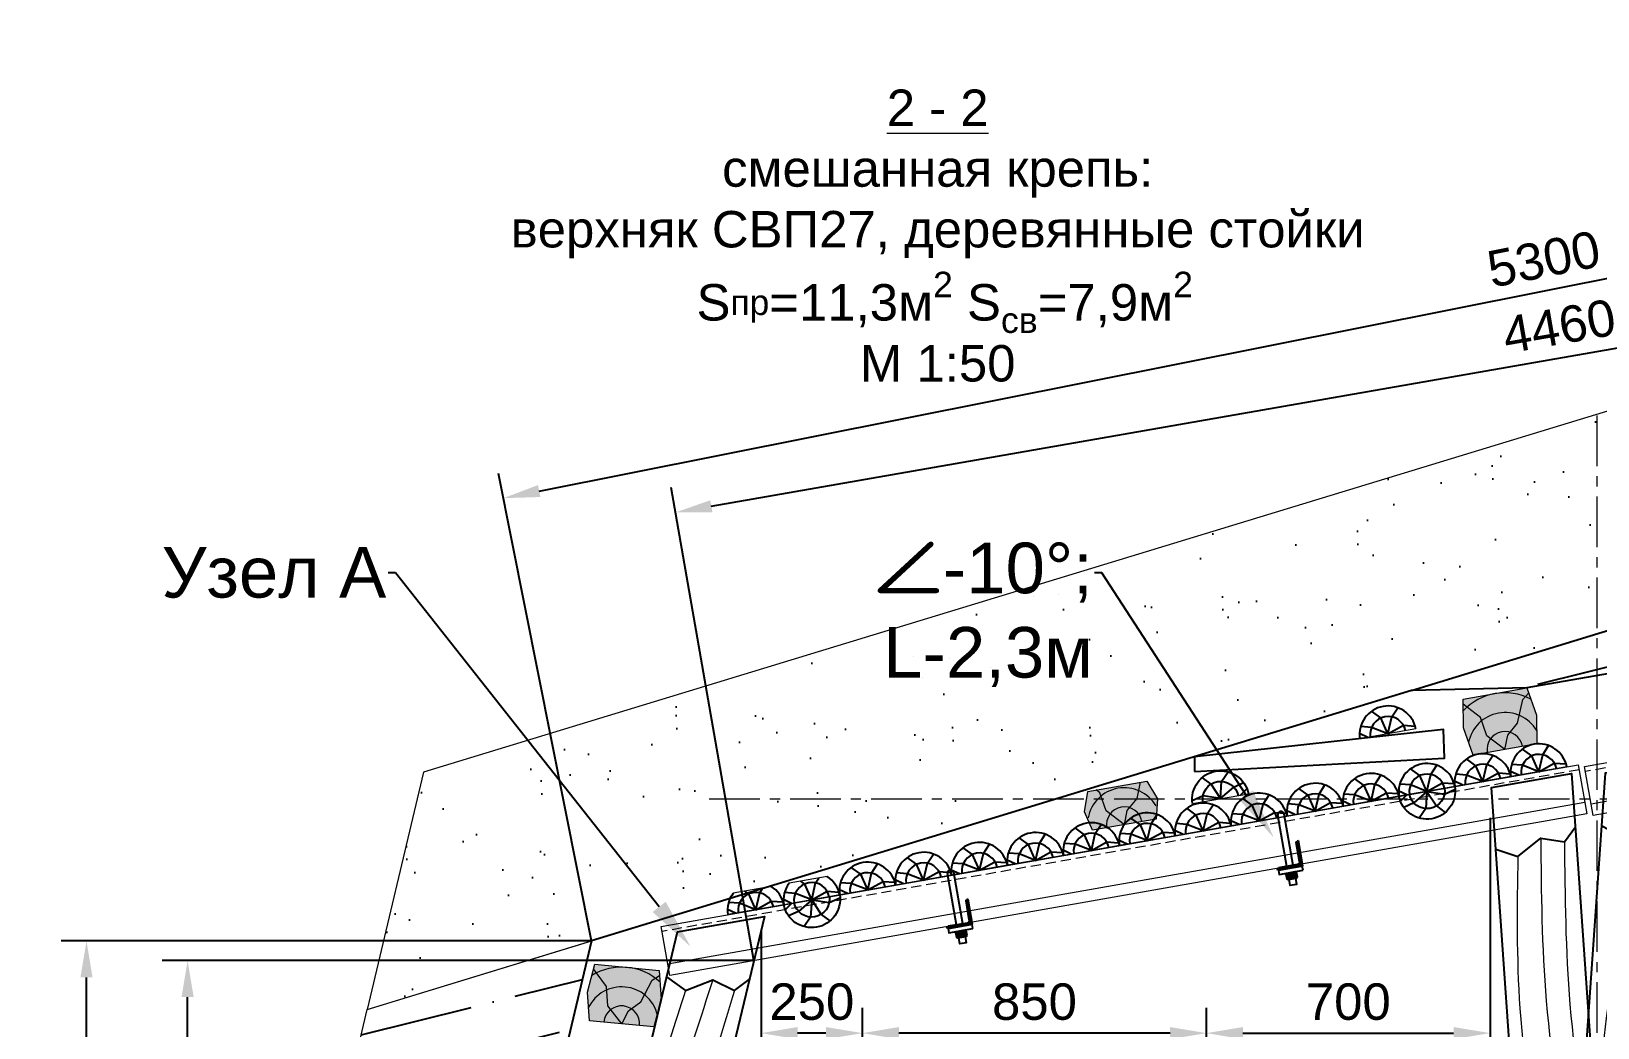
# Model space of a CAD drawing. Header units: inches. Extents: x -1850 to 56, y -982 to 275.
# Drawn here: x -1774.3 to -1696.9, y -600.2 to -551 of the extents above; entities that cross this region are included whole.
import ezdxf
from ezdxf import colors
from ezdxf.entities.mleader import LeaderData, LeaderLine
from ezdxf.math import Vec2, Vec3

# ---------------------------------------------------------------- set-up
doc = ezdxf.new("R2010")
doc.units = ezdxf.units.IN
doc.header["$MEASUREMENT"] = 0
doc.linetypes.add('CENTERX2', pattern=[4, 2.5, -0.5, 0.5, -0.5])
doc.linetypes.add('DASHED', pattern=[0.75, 0.5, -0.25])
for name, color, linetype in [('Д_Распорка', 7, 'Continuous'), ('М16_Гайка_Конт', 7, 'Continuous'), ('М16_Планка', 7, 'Continuous'), ('Ско_М16_СВП-22', 7, 'Continuous'), ('Уголок_63х63', 7, 'Continuous')]:
    doc.layers.add(name, color=color, linetype=linetype)
doc.styles.get("Standard").update_dxf_attribs({"font": 'ARIAL.TTF'})
doc.dimstyles.new('ISO-25', dxfattribs={"dimtxt": 2.5, "dimasz": 2.5, "dimexe": 1.25, "dimexo": 0, "dimtad": 1, "dimdec": 0, "dimtxsty": 'Standard', "dimcen": 2.5, "dimadec": 0, "dimazin": 0, "dimtfac": 1, "dimtdec": 0, "dimtmove": 0, "dimatfit": 3, "dimfxl": 0, "dimarcsym": 0})

# ---------------------------------------------------------------- blocks, each defined once
blk = doc.blocks.new('СВП27 - 2.6м')
at = {"color": 5, "linetype": 'DASHED', "lineweight": 15}
blk.add_line((232.6, -551.648), (180.6, -551.648), dxfattribs=at)
at = {"color": 5, "linetype": 'ByBlock', "lineweight": 15}
blk.add_line((232.6, -553.287), (180.6, -553.287), dxfattribs=at)
blk.add_lwpolyline([(232.6, -553.852), (180.6, -553.852), (180.6, -551.392), (232.6, -551.392)], close=True, dxfattribs=at)
blk = doc.blocks.new('pfnzu')
at = {"color": 7, "lineweight": 0}
blk.add_line((142694.1, -82404), (142694.1, -82544.3), dxfattribs=at)
at = {"layer": 'Д_Распорка', "color": 253}
for p, q in [((142679.9, -82432.8), (142686.9, -82404.5)), ((142654.7, -82457.4), (142634.8, -82439)), ((142694.1, -82474.1), (142679.9, -82432.8)), ((142652.6, -82484.3), (142632.2, -82504.2)), ((142694.1, -82474.1), (142652.6, -82484.3)), ((142694.1, -82474.1), (142654.7, -82457.4)), ((142694.1, -82474.1), (142671.5, -82511.2)), ((142671.5, -82511.2), (142664.9, -82537.2)), ((142694.1, -82524.6), (142681.4, -82542.8))]:
    blk.add_line(p, q, dxfattribs=at)
at = {"layer": 'Д_Распорка', "color": 7}
blk.add_arc((142695.6, -82474.1), 70.2, 91.2316, 268.7684, dxfattribs=at)
at = {"layer": 'Д_Распорка', "color": 253}
blk.add_arc((142695.6, -82474.1), 44.2, 91.9563, 268.0437, dxfattribs=at)
blk = doc.blocks.new('Левая стойка')
at = {"color": 22}
for points in [[(90.348, -628.209), (89.764, -628.21), (88, -622.216), (88, -594.365), (92, -592.631), (91.997, -622.206), (90.348, -628.209)], [(88, -596.665), (89.063, -597.098), (90.256, -596.273), (91.412, -596.532), (92, -595.836)], [(88, -622.216), (88.677, -621.695), (89.803, -622.219), (91.146, -621.796), (92, -622.216)]]:
    blk.add_lwpolyline(points, dxfattribs=at)
at = {"color": 22, "linetype": 'ByBlock', "lineweight": 15}
for points in [[(90.256, -596.273), (89.769, -607.93), (90.203, -616.827), (89.803, -622.219)], [(91.412, -596.532), (91.12, -607.389), (91.554, -616.286), (91.146, -621.796)], [(89.063, -597.098), (88.643, -607.406), (89.077, -616.303), (88.677, -621.695)]]:
    blk.add_spline(points, degree=3, dxfattribs=at)
blk = doc.blocks.new('средняя стйка правая')
at = {"color": 22}
for points in [[(197.055, -638.84), (196.472, -638.882), (194.291, -633.016), (191.934, -599.312), (195.896, -598.616), (198.282, -632.737), (197.055, -638.84)], [(192.148, -602.36), (193.238, -602.717), (194.371, -601.812), (195.542, -601.989), (196.08, -601.254)], [(194.291, -633.016), (194.931, -632.45), (196.09, -632.894), (197.401, -632.378), (198.282, -632.737)]]:
    blk.add_lwpolyline(points, dxfattribs=at)
at = {"color": 22, "linetype": 'ByBlock', "lineweight": 15}
for points in [[(194.371, -601.812), (194.641, -609.854), (195.694, -618.699), (196.09, -632.894)], [(195.542, -601.989), (195.812, -610.031), (196.865, -618.877), (197.44, -632.363)], [(193.238, -602.717), (193.342, -610.221), (194.396, -619.066), (194.931, -632.45)]]:
    blk.add_spline(points, degree=3, dxfattribs=at)
blk = doc.blocks.new('Средняя стойка левая')
at = {"color": 22}
for points in [[(193.456, -638.916), (194.04, -638.958), (196.221, -633.092), (198.682, -597.961), (194.622, -598.677), (192.23, -632.813), (193.456, -638.916)], [(198.489, -600.715), (197.631, -601.477), (196.231, -601.099), (195.227, -601.728), (194.441, -601.269)], [(196.221, -633.092), (195.581, -632.526), (194.422, -632.97), (193.111, -632.454), (192.23, -632.813)]]:
    blk.add_lwpolyline(points, dxfattribs=at)
at = {"color": 22, "linetype": 'ByBlock', "lineweight": 15}
for points, knots in [([(196.231, -601.099), (196.141, -605.729), (196.03, -609.247), (194.403, -619.377), (194.205, -625.993), (194.422, -632.97)], [0, 0, 0, 0, 10.861197, 19.768941, 30.707264, 30.707264, 30.707264, 30.707264]), ([(195.227, -601.728), (194.965, -606.524), (195.004, -609.402), (193.398, -619.405), (193.187, -625.89), (193.072, -632.439)], [0, 0, 0, 0, 10.861197, 19.768941, 30.31915, 30.31915, 30.31915, 30.31915]), ([(197.623, -601.475), (197.325, -608.215), (197.484, -609.773), (195.859, -619.549), (195.669, -625.991), (195.581, -632.526)], [0, 0, 0, 0, 10.317044, 19.224788, 29.640794, 29.640794, 29.640794, 29.640794])]:
    blk.add_open_spline(points, degree=3, knots=knots, dxfattribs=at)
blk = doc.blocks.new('*D188')
at = {"color": 0, "linetype": 'ByBlock', "lineweight": -2}
for p, q in [((-1702.192, -589.885), (-1702.192, -601.766)), ((-1716.198, -605.379), (-1716.198, -599.266)), ((-1714.398, -600.516), (-1703.992, -600.516))]:
    blk.add_line(p, q, dxfattribs=at)
at = {"color": 0, "linetype": 'ByBlock'}
for points in [[(-1714.398, -600.216), (-1714.398, -600.816), (-1716.198, -600.516)], [(-1703.992, -600.216), (-1703.992, -600.816), (-1702.192, -600.516)]]:
    blk.add_solid(points, dxfattribs=at)
at = {"layer": 'Defpoints', "color": 0, "linetype": 'ByBlock'}
for p in [(-1702.192, -589.885), (-1702.192, -600.516), (-1716.198, -605.379)]:
    blk.add_point(p, dxfattribs=at)
at = {"color": 0, "linetype": 'ByBlock', "lineweight": 15, "insert": (-1709.195, -598.972), "char_height": 1.8, "attachment_point": 5}
blk.add_mtext('700', dxfattribs=at)
blk = doc.blocks.new('*D190')
at = {"color": 0, "linetype": 'ByBlock', "lineweight": -2}
for p, q in [((-1733.197, -605.379), (-1733.197, -599.266)), ((-1716.198, -605.379), (-1716.198, -599.266)), ((-1717.998, -600.516), (-1731.397, -600.516))]:
    blk.add_line(p, q, dxfattribs=at)
at = {"color": 0, "linetype": 'ByBlock'}
for points in [[(-1731.397, -600.216), (-1731.397, -600.816), (-1733.197, -600.516)], [(-1717.998, -600.216), (-1717.998, -600.816), (-1716.198, -600.516)]]:
    blk.add_solid(points, dxfattribs=at)
at = {"layer": 'Defpoints', "color": 0, "linetype": 'ByBlock'}
for p in [(-1733.197, -600.516), (-1733.197, -605.379), (-1716.198, -605.379)]:
    blk.add_point(p, dxfattribs=at)
at = {"color": 0, "linetype": 'ByBlock', "lineweight": 15, "insert": (-1724.698, -598.972), "char_height": 1.8, "attachment_point": 5}
blk.add_mtext('850', dxfattribs=at)
blk = doc.blocks.new('*D186')
at = {"color": 0, "linetype": 'ByBlock', "lineweight": -2}
for p, q in [((-1738.197, -595.39), (-1738.197, -601.766)), ((-1733.197, -604.319), (-1733.197, -599.266)), ((-1734.997, -600.516), (-1736.397, -600.516))]:
    blk.add_line(p, q, dxfattribs=at)
at = {"color": 0, "linetype": 'ByBlock'}
for points in [[(-1736.397, -600.216), (-1736.397, -600.816), (-1738.197, -600.516)], [(-1734.997, -600.216), (-1734.997, -600.816), (-1733.197, -600.516)]]:
    blk.add_solid(points, dxfattribs=at)
at = {"layer": 'Defpoints', "color": 0, "linetype": 'ByBlock'}
for p in [(-1738.197, -595.39), (-1738.197, -600.516), (-1733.197, -604.319)]:
    blk.add_point(p, dxfattribs=at)
at = {"color": 0, "linetype": 'ByBlock', "lineweight": 15, "insert": (-1735.697, -598.972), "char_height": 1.8, "attachment_point": 5}
blk.add_mtext('250', dxfattribs=at)
blk = doc.blocks.new('pfnzu 2')
at = {"color": 7, "lineweight": 0}
for p, q in [((-92.146, -593.903), (-94.052, -593.903)), ((-91.696, -594.903), (-94.502, -594.903))]:
    blk.add_line(p, q, dxfattribs=at)
at = {"layer": 'Д_Распорка', "color": 253}
for p, q in [((-93.303, -594.074), (-93.469, -593.903)), ((-93.099, -594.903), (-93.303, -594.074)), ((-93.099, -594.903), (-92.765, -594.116)), ((-92.765, -594.116), (-92.568, -593.903)), ((-94.109, -594.903), (-94.473, -594.651)), ((-93.84, -594.452), (-94.361, -594.319)), ((-93.099, -594.903), (-93.84, -594.452)), ((-93.099, -594.903), (-92.273, -594.62)), ((-92.273, -594.62), (-91.707, -594.759))]:
    blk.add_line(p, q, dxfattribs=at)
at = {"layer": 'Д_Распорка', "color": 7}
for start, end in [(132.76087, 178.7684), (1.2316, 47.23913)]:
    blk.add_arc((-93.099, -594.933), 1.403, start, end, dxfattribs=at)
at = {"layer": 'Д_Распорка', "color": 253}
blk.add_arc((-93.099, -594.933), 0.883, 1.95631, 178.04369, dxfattribs=at)
blk = doc.blocks.new('*D197')
at = {"color": 0, "linetype": 'ByBlock', "lineweight": -2}
for p, q in [((-1738.566, -596.933), (-1767.784, -596.933)), ((-1766.534, -623.621), (-1766.534, -598.733)), ((-1739.836, -625.421), (-1767.784, -625.421))]:
    blk.add_line(p, q, dxfattribs=at)
at = {"color": 0, "linetype": 'ByBlock'}
for points in [[(-1766.834, -598.733), (-1766.234, -598.733), (-1766.534, -596.933)], [(-1766.834, -623.621), (-1766.234, -623.621), (-1766.534, -625.421)]]:
    blk.add_solid(points, dxfattribs=at)
at = {"layer": 'Defpoints', "color": 0, "linetype": 'ByBlock'}
for p in [(-1766.534, -596.933), (-1738.566, -596.933), (-1739.836, -625.421)]:
    blk.add_point(p, dxfattribs=at)
at = {"color": 0, "linetype": 'ByBlock', "lineweight": 15, "insert": (-1768.079, -611.177), "char_height": 1.8, "attachment_point": 5, "rotation": 90}
blk.add_mtext('1430', dxfattribs=at)
blk = doc.blocks.new('*D198')
at = {"color": 0, "linetype": 'ByBlock', "lineweight": -2}
for p, q in [((-1746.576, -595.96), (-1772.778, -595.96)), ((-1771.528, -623.621), (-1771.528, -597.76)), ((-1739.332, -625.421), (-1772.778, -625.421))]:
    blk.add_line(p, q, dxfattribs=at)
at = {"color": 0, "linetype": 'ByBlock'}
for points in [[(-1771.828, -597.76), (-1771.228, -597.76), (-1771.528, -595.96)], [(-1771.828, -623.621), (-1771.228, -623.621), (-1771.528, -625.421)]]:
    blk.add_solid(points, dxfattribs=at)
at = {"layer": 'Defpoints', "color": 0, "linetype": 'ByBlock'}
for p in [(-1771.528, -595.96), (-1746.576, -595.96), (-1739.332, -625.421)]:
    blk.add_point(p, dxfattribs=at)
at = {"color": 0, "linetype": 'ByBlock', "lineweight": 15, "insert": (-1773.073, -610.691), "char_height": 1.8, "attachment_point": 5, "rotation": 90}
blk.add_mtext('1500', dxfattribs=at)
blk = doc.blocks.new('S ш.бруса')
at = {"linetype": 'ByBlock', "lineweight": 15}
blk.add_hatch(color=254, dxfattribs=at).paths.add_polyline_path([(3323.214, -1143.742), (3323.447, -1142.342), (3326.647, -1142.342), (3326.88, -1143.742), (3326.647, -1145.142), (3323.447, -1145.142)])
at = {"color": 7, "linetype": 'ByBlock', "lineweight": 15}
for points in [[(3323.214, -1143.742), (3323.447, -1142.342), (3326.647, -1142.342), (3326.88, -1143.742), (3326.647, -1145.142), (3323.447, -1145.142), (3323.214, -1143.742)], [(3325.047, -1145.142), (3324.281, -1144.319), (3324.13, -1143.38), (3323.408, -1142.575)], [(3325.047, -1145.142), (3325.314, -1144.471), (3325.891, -1143.975), (3326.34, -1142.862), (3326.688, -1142.591)]]:
    blk.add_lwpolyline(points, dxfattribs=at)
for radius, start, end in [(2.8, 52.7386, 127.2614), (1.824, 20.62921, 159.37079), (0.883, 0, 180)]:
    blk.add_arc((3325.047, -1145.142), radius, start, end, dxfattribs=at)
blk = doc.blocks.new('Расклинка')
at = {"linetype": 'ByBlock', "lineweight": 15}
blk.add_hatch(color=254, dxfattribs=at).paths.add_polyline_path([(-85.966, -572.832), (-85.628, -571.866), (-82.668, -571.866), (-82.299, -572.832), (-82.533, -573.798), (-85.733, -573.798)])
at = {"color": 7, "linetype": 'ByBlock', "lineweight": 15}
for points in [[(-85.966, -572.832), (-85.628, -571.866), (-82.668, -571.866), (-82.299, -572.832), (-82.533, -573.798), (-85.733, -573.798), (-85.966, -572.832)], [(-84.133, -573.798), (-84.898, -572.975), (-85.049, -572.036), (-85.201, -571.866)], [(-84.133, -573.798), (-83.866, -573.127), (-83.289, -572.631), (-82.98, -571.866)]]:
    blk.add_lwpolyline(points, dxfattribs=at)
for radius, start, end in [(1.824, 20.62921, 159.37079), (0.883, 0, 180)]:
    blk.add_arc((-84.133, -573.798), radius, start, end, dxfattribs=at)
blk = doc.blocks.new('*D206')
at = {"color": 0, "linetype": 'ByBlock', "lineweight": -2}
for p, q in [((-1650.726, -581.582), (-1654.81, -558.21)), ((-1740.662, -574.482), (-1656.368, -559.751)), ((-1738.566, -596.933), (-1742.65, -573.561))]:
    blk.add_line(p, q, dxfattribs=at)
at = {"color": 0, "linetype": 'ByBlock'}
for points in [[(-1656.42, -559.455), (-1656.316, -560.046), (-1654.595, -559.441)], [(-1740.714, -574.187), (-1740.61, -574.778), (-1742.435, -574.792)]]:
    blk.add_solid(points, dxfattribs=at)
at = {"layer": 'Defpoints', "color": 0, "linetype": 'ByBlock'}
for p in [(-1654.595, -559.441), (-1650.726, -581.582), (-1738.566, -596.933)]:
    blk.add_point(p, dxfattribs=at)
at = {"color": 0, "linetype": 'ByBlock', "lineweight": 15, "insert": (-1698.781, -565.595), "char_height": 1.8, "attachment_point": 5, "rotation": 9.91298}
blk.add_mtext('4460', dxfattribs=at)
blk = doc.blocks.new('*D207')
at = {"color": 0, "linetype": 'ByBlock', "lineweight": -2}
for p, q in [((-1643.191, -575.374), (-1647.792, -552.272)), ((-1749.167, -573.733), (-1649.313, -553.849)), ((-1746.576, -595.96), (-1751.176, -572.858))]:
    blk.add_line(p, q, dxfattribs=at)
at = {"color": 0, "linetype": 'ByBlock'}
for points in [[(-1649.371, -553.555), (-1649.254, -554.144), (-1647.547, -553.498)], [(-1749.225, -573.438), (-1749.108, -574.027), (-1750.932, -574.084)]]:
    blk.add_solid(points, dxfattribs=at)
at = {"layer": 'Defpoints', "color": 0, "linetype": 'ByBlock'}
for p in [(-1647.547, -553.498), (-1643.191, -575.374), (-1746.576, -595.96)]:
    blk.add_point(p, dxfattribs=at)
at = {"color": 0, "linetype": 'ByBlock', "lineweight": 15, "insert": (-1699.541, -562.276), "char_height": 1.8, "attachment_point": 5, "rotation": 11.26167}
blk.add_mtext('5300', dxfattribs=at)
blk = doc.blocks.new('СВП-27 - 2.3м')
at = {"color": 5, "linetype": 'ByBlock', "lineweight": 15}
for p, q in [((-1732.451, -595.241), (-1687.149, -587.253)), ((-1687.149, -587.253), (-1686.722, -589.676)), ((-1686.82, -589.12), (-1732.121, -597.108)), ((-1686.722, -589.676), (-1732.023, -597.664)), ((-1732.023, -597.664), (-1732.451, -595.241))]:
    blk.add_line(p, q, dxfattribs=at)
at = {"color": 5, "linetype": 'DASHED', "lineweight": 15}
blk.add_line((-1687.105, -587.505), (-1732.406, -595.493), dxfattribs=at)
blk = doc.blocks.new('М16_Гайка')
at = {"layer": 'М16_Гайка_Конт'}
h = blk.add_hatch(color=253, dxfattribs=at)
h.paths.add_polyline_path([(1.9, -6.7, 0.267171), (1.9, -13.4), (1.9, -13.4), (14.3, -13.4), (14.3, -13.4, 0.267171), (14.3, -6.7)])
h.paths.add_polyline_path([(1.9, 6.7, 0.133362), (1.9, -6.7), (14.3, -6.7, 0.133362), (14.3, 6.7)])
h.paths.add_polyline_path([(1.9, 13.4), (1.9, 13.4, 0.267171), (1.9, 6.7), (14.3, 6.7, 0.267171), (14.3, 13.4), (14.3, 13.4)])
h.paths.add_polyline_path([(0, 10.1), (0, 0), (1, 0, -0.066387), (1.9, 6.7, -0.267171), (1.9, 13.4)])
h.paths.add_polyline_path([(0, 0), (0, -10), (1.9, -13.4, -0.267171), (1.9, -6.7, -0.066387), (1, 0)])
h.paths.add_polyline_path([(15.2, 0, -0.066387), (14.3, -6.7, -0.267171), (14.3, -13.4), (16.2, -10), (16.2, 0)])
h.paths.add_polyline_path([(14.3, 13.4, -0.267171), (14.3, 6.7, -0.066387), (15.2, 0), (16.2, 0), (16.2, 10.1)])
for p, q in [((1.9, 13.4), (0, 10.1)), ((0, 10.1), (0, -10)), ((0, 10.1), (0, -10)), ((0, 0), (1, 0)), ((1.9, 13.4), (14.3, 13.4)), ((14.3, 6.7), (1.9, 6.7)), ((14.3, 13.4), (16.2, 10.1)), ((15.2, 0), (16.2, 0)), ((16.2, 10.1), (16.2, -10)), ((16.2, 10.1), (16.2, -10)), ((1.9, -13.4), (0, -10)), ((14.3, -6.7), (1.9, -6.7)), ((14.3, -13.4), (1.9, -13.4)), ((14.3, -13.4), (16.2, -10))]:
    blk.add_line(p, q, dxfattribs=at)
for centre, radius, start, end in [((7.7, 10), 6.71, 149.9725, 209.9168), ((26.6, 0), 25.6, 164.8075, 195.1925), ((8.5, 10), 6.71, 330.0832, 29.9168), ((-10.4, 0), 25.6, 344.8075, 15.1925), ((7.7, -10), 6.71, 150.0832, 210.0275), ((8.5, -10), 6.71, 330.0832, 29.9168)]:
    blk.add_arc(centre, radius, start, end, dxfattribs=at)
blk = doc.blocks.new('Уголок_63х63')
blk.add_lwpolyline([(-6, 31.5), (-5.1, 31.5)])
at = {"layer": 'Уголок_63х63'}
for p, q in [((-6, 58.5), (-2.6, 63)), ((-6, 53.2), (0, 61.1)), ((-6, 13), (-6, 60.3)), ((-6, 47.9), (0, 55.9)), ((-6, 42.7), (0, 50.6)), ((-6, 37.4), (0, 45.3)), ((-6, 32.1), (0, 40.1)), ((0, 63), (-3.3, 63)), ((0, 0), (0, 63)), ((-63, 0), (-63, 3.3)), ((0, 0), (-63, 0)), ((-62.8, 4.4), (-62, 5.4)), ((-62.1, 0), (-57.6, 6)), ((-13, 6), (-60.3, 6)), ((-58.1, 0), (-53.6, 6)), ((-54.2, 0), (-49.6, 6)), ((-50.2, 0), (-45.6, 6)), ((-46.2, 0), (-41.7, 6)), ((-42.2, 0), (-37.7, 6)), ((-38.2, 0), (-33.7, 6)), ((-34.3, 0), (-29.7, 6)), ((-30.3, 0), (-25.7, 6)), ((-26.3, 0), (-21.8, 6)), ((-22.3, 0), (-17.8, 6)), ((-18.3, 0), (-13.8, 6)), ((-14.4, 0), (-8.7, 7.5)), ((-10.4, 0), (0, 13.7)), ((-6.5, 10.4), (0, 19)), ((-6.4, 0), (0, 8.5)), ((-6, 26.9), (0, 34.8)), ((-6, 21.6), (0, 29.5)), ((-6, 16.3), (0, 24.3)), ((-2.4, 0), (0, 3.2))]:
    blk.add_line(p, q, dxfattribs=at)
for centre, radius, start, end in [((-3.3, 60.3), 2.7, 90.0004, 180.0004), ((-60.3, 3.3), 2.7, 90.0004, 180.0004), ((-13, 13), 7, 270.0004, 0.0004)]:
    blk.add_arc(centre, radius, start, end, dxfattribs=at)

msp = doc.modelspace()

# ---------------------------------------------------------------- hatches: boundary and pattern name
h = msp.add_hatch()
h.set_pattern_fill('AR-SAND', color=256, scale=0.1, angle=315, style=0)
h.set_pattern_definition([(352.5, (-285569.648, 280094.478), (3.34753489, 3.573813487), [0, -3.8608, 0, -4.318, 0, -4.1275]), (322.5, (-285569.648, 280094.478), (8.24732851, 1.89010928), [0, -2.0828, 0, -3.4798, 0, -1.3335]), (282.5, (-285571.857, 280096.6873), (5.60332312, -5.58299826), [0, -1.27, 0, -4.572, 0, -5.969]), (272.5, (-285571.857, 280096.687), (6.97550782, -3.82281109), [0, -0.635, 0, -2.9972, 0, -3.429])])
h.paths.add_polyline_path([(-1757.659, -599.348), (-1634.106, -561.574), (-1634.823, -551.018), (-1754.874, -587.623)])
h = msp.add_hatch()
h.set_pattern_fill('ANSI36', color=256, scale=18, angle=329, style=0)
h.set_pattern_definition([(14, (-1884.9959, 12.8832), (3.276215, 3.135733), [5.625, -1.125, 0, -1.125])])
h.paths.add_polyline_path([(-1634.106, -561.574), (-1633.065, -576.895), (-1642.884, -579.897), (-1643.191, -575.374), (-1672.423, -579.539), (-1687.981, -581.3), (-1700.369, -583.463), (-1706.078, -583.581)])
h = msp.add_hatch()
h.set_pattern_fill('ANSI36', color=256, scale=18, angle=329, style=0)
h.set_pattern_definition([(14, (-1894.0306, 10.125), (3.276215, 3.135733), [5.625, -1.125, 0, -1.125])])
h.paths.add_polyline_path([(-1757.659, -599.348), (-1746.576, -595.96), (-1750.582, -612.823), (-1761.665, -616.212), (-1760.115, -609.687), (-1758.46, -602.718)])

# ---------------------------------------------------------------- linework, layer by layer
at = {"color": 7, "linetype": 'CENTERX2', "lineweight": 15}
for p, q in [((-1696.918, -570.003), (-1696.918, -634.52)), ((-1642.268, -588.963), (-1740.925, -588.963))]:
    msp.add_line(p, q, dxfattribs=at)
at = {"color": 7, "lineweight": 0}
for points in [[(-1634.823, -551.018), (-1754.874, -587.623), (-1757.659, -599.348), (-1757.659, -599.348), (-1757.659, -599.348)], [(-1757.659, -599.348), (-1634.106, -561.574)], [(-1757.659, -599.348), (-1746.576, -595.96), (-1746.576, -595.96), (-1746.576, -595.96), (-1746.576, -595.96), (-1746.576, -595.96), (-1746.576, -595.96), (-1746.576, -595.96), (-1746.576, -595.96), (-1746.576, -595.96), (-1746.576, -595.96), (-1746.576, -595.96), (-1746.576, -595.96), (-1746.576, -595.96), (-1746.576, -595.96), (-1746.576, -595.96), (-1746.576, -595.96), (-1750.582, -612.823)], [(-1758.46, -602.718), (-1757.659, -599.348)]]:
    msp.add_lwpolyline(points, dxfattribs=at)
for points in [[(-1634.106, -561.574), (-1633.065, -576.895), (-1642.884, -579.897), (-1643.191, -575.374), (-1672.423, -579.539), (-1687.981, -581.3), (-1700.369, -583.463), (-1706.078, -583.581), (-1634.106, -561.574), (-1634.106, -561.574)], [(-1687.981, -581.3), (-1700.369, -583.463), (-1700.369, -583.463), (-1700.369, -583.463), (-1706.078, -583.581), (-1746.577, -595.964), (-1754.227, -628.179), (-1748.574, -627.093)]]:
    msp.add_lwpolyline(points)
msp.add_lwpolyline([(-1716.793, -587.593), (-1704.443, -586.936), (-1704.487, -585.521), (-1716.793, -586.857)], close=True)
at = {"layer": 'М16_Планка', "color": 7}
for points in [[(-1711.431, -592.466), (-1711.466, -592.269), (-1712.648, -592.478), (-1712.613, -592.675), (-1711.431, -592.466)], [(-1727.749, -595.35), (-1727.784, -595.153), (-1728.965, -595.362), (-1728.931, -595.559), (-1727.749, -595.35)]]:
    msp.add_lwpolyline(points, dxfattribs=at)
at = {"layer": 'Ско_М16_СВП-22', "color": 7}
for p, q in [((-1712.235, -592.283), (-1712.682, -589.747)), ((-1711.92, -592.227), (-1712.367, -589.691)), ((-1728.552, -595.167), (-1728.999, -592.631)), ((-1728.237, -595.111), (-1728.684, -592.575))]:
    msp.add_line(p, q, dxfattribs=at)
for points in [[(-1711.808, -592.862), (-1711.753, -593.172), (-1712.068, -593.227), (-1712.123, -592.917)], [(-1711.914, -593.183), (-1711.911, -593.199)], [(-1728.125, -595.746), (-1728.071, -596.056), (-1728.386, -596.111), (-1728.44, -595.801)], [(-1728.231, -596.067), (-1728.228, -596.083)]]:
    msp.add_lwpolyline(points, dxfattribs=at)
for centre in [(-1712.523, -589.725), (-1728.841, -592.609)]:
    msp.add_arc(centre, 0.16, 9.99998, 189.99998, dxfattribs=at)

# ---------------------------------------------------------------- block references
for name, p, rotation in [('СВП27 - 2.6м', (-1971.129, -75.681), 9.99999999999908), ('Расклинка', (-1737.042, -10.527), 9.999999999998884), ('pfnzu 2', (-1747.321, 8.102), 9.999999999998884), ('pfnzu 2', (-1750.084, 7.615), 9.999999999998884), ('Левая стойка', (-1689.851, 3.043), 346.5667949737099)]:
    msp.add_blockref(name, p, dxfattribs=dict(rotation=rotation))
at = {"color": 7, "linetype": 'ByBlock', "lineweight": 15}
for p, rotation in [((-5174.842, -36.142), 9.999999999998884), ((-4946.446, 855.491), 354.5540063251632)]:
    msp.add_blockref('S ш.бруса', p, dxfattribs=dict(at, rotation=rotation))
at = {"color": 7, "lineweight": 0, "zscale": 0.019999051}
for p, xscale, yscale, rotation in [((-578.441, 2511.081), 0.01999905100095558, 0.01999905100090948, 279.9999999998208), ((-573.748, 2508.723), 0.01999905100098357, 0.01999905100092292, 279.9999999998067), ((-570.985, 2509.21), 0.01999905100098357, 0.01999905100092292, 279.9999999998067), ((-576.511, 2508.236), 0.01999905100098357, 0.01999905100092292, 279.9999999998067), ((-3835.403, 1935.045), -0.01999905100096545, 0.01999905100090948, 99.99999999998118), ((-582.037, 2507.262), 0.01999905100098357, 0.01999905100092292, 279.9999999998067), ((-579.274, 2507.749), 0.01999905100098357, 0.01999905100092292, 279.9999999998067), ((-584.8, 2506.774), 0.01999905100098357, 0.01999905100092292, 279.9999999998067), ((414.949, -3112.24), -0.0199990510009977, 0.01999905100092292, 280.008275693028), ((-590.326, 2505.801), 0.01999905100098357, 0.01999905100092292, 279.9999999998067), ((-587.563, 2506.287), 0.01999905100098357, 0.01999905100092292, 279.9999999998067), ((-595.852, 2504.826), 0.01999905100098357, 0.01999905100092292, 279.9999999998067), ((-593.089, 2505.313), 0.01999905100098357, 0.01999905100092292, 279.9999999998067), ((-598.615, 2504.339), 0.01999905100098357, 0.01999905100092292, 279.9999999998067), ((-604.14, 2503.364), 0.01999905100098357, 0.01999905100092292, 279.9999999998067), ((-601.377, 2503.851), 0.01999905100098357, 0.01999905100092292, 279.9999999998067), ((384.557, -3117.599), -0.0199990510009977, 0.01999905100092292, 280.008275693028)]:
    msp.add_blockref('pfnzu', p, dxfattribs=dict(at, xscale=xscale, yscale=yscale, rotation=rotation))
for name, p in [('СВП-27 - 2.3м', (-10.69, 0)), ('Средняя стойка левая', (-1891.129, 11.003)), ('средняя стйка правая', (-1894.058, 10.928))]:
    msp.add_blockref(name, p)
at = {"color": 7, "extrusion": (0, 0, -1), "xscale": 0.01999905100098357, "yscale": 0.01999905100092292, "zscale": -0.019999051, "rotation": 260.0000000001933}
for p in [(1711.435, -592.264), (1727.753, -595.148)]:
    msp.add_blockref('Уголок_63х63', p, dxfattribs=at)
at = {"layer": 'М16_Гайка_Конт', "color": 7, "extrusion": (0, 0, -1), "xscale": 0.01999905100098357, "yscale": 0.01999905100092292, "zscale": -0.019999051, "rotation": 260.0000000001933}
for p in [(1712.022, -592.57), (1728.339, -595.454)]:
    msp.add_blockref('М16_Гайка', p, dxfattribs=at)

# ---------------------------------------------------------------- texts
at = {"color": 7, "lineweight": 0, "insert": (-1729.48, -561.121), "char_height": 1.249941, "width": 49.94565, "attachment_point": 5}
msp.add_mtext('\\A1;{\\H1.44x;\\L2 - 2\\l\\Pсмешанная крепь: \\Pверхняк СВП27, деревянные стойки\\P S\\H0.69442x;пр\\H1.4401x;=11,3м\\H0.7x;\\S2^ ;\\H1.4285x; S\\H0.7x;\\S^ св;\\H1.4286x;=7,9м\\H0.7x;\\S2^ ;\\H1.4286x;\\PМ 1:50}', dxfattribs=at)

# ---------------------------------------------------------------- dimensions: what is measured, and where the dimension line sits
at = {"color": 7, "linetype": 'ByBlock', "lineweight": 15}
for p1, p2, distance, text, picture, middle in [((-1746.576, -595.96), (-1643.191, -575.374), 22.305, '5300', '*D207', (-1699.541, -562.276)), ((-1738.566, -596.933), (-1650.726, -581.582), 22.476, '4460', '*D206', (-1698.781, -565.595))]:
    dim = msp.add_aligned_dim(p1=p1, p2=p2, distance=distance, text=text, dimstyle='ISO-25', override={"dimtxt": 1.8, "dimasz": 1.8, "dimfxl": 1.25}, dxfattribs=at)
    dim.commit()
    dim.dimension.update_dxf_attribs({"geometry": picture, "text_midpoint": middle})
for base, p1, p2, text, picture, middle in [((-1702.192, -600.516), (-1716.198, -605.379), (-1702.192, -589.885), '700', '*D188', (-1709.195, -600.516)), ((-1738.197, -600.516), (-1733.197, -604.319), (-1738.197, -595.39), '250', '*D186', (-1735.697, -600.516))]:
    dim = msp.add_linear_dim(base=base, p1=p1, p2=p2, text=text, dimstyle='ISO-25', override={"dimtxt": 1.8, "dimasz": 1.8, "dimfxl": 1.25}, dxfattribs=at)
    dim.commit()
    dim.dimension.update_dxf_attribs({"geometry": picture, "text_midpoint": middle, "dimtype": 160})
for base, p1, p2, text, picture, middle in [((-1771.528, -595.96), (-1739.332, -625.421), (-1746.576, -595.96), '1500', '*D198', (-1773.073, -610.691)), ((-1766.534, -596.933), (-1739.836, -625.421), (-1738.566, -596.933), '1430', '*D197', (-1768.079, -611.177))]:
    dim = msp.add_linear_dim(base=base, p1=p1, p2=p2, angle=90, text=text, dimstyle='ISO-25', override={"dimtxt": 1.8, "dimasz": 1.8, "dimfxl": 1.25}, dxfattribs=at)
    dim.commit()
    dim.dimension.update_dxf_attribs({"geometry": picture, "text_midpoint": middle})
dim = msp.add_linear_dim(base=(-1733.197, -600.516), p1=(-1716.198, -605.379), p2=(-1733.197, -605.379), text='850', dimstyle='ISO-25', override={"dimtxt": 1.8, "dimasz": 1.8, "dimfxl": 1.25}, dxfattribs=at)
dim.commit()
dim.dimension.update_dxf_attribs({"geometry": '*D190', "text_midpoint": (-1724.698, -598.972)})

# ---------------------------------------------------------------- leaders
ml = msp.add_multileader_mtext('Standard')
ml.set_content('{\\fISOCPEUR|b0|i0|c204|p34;∠}-10%%D; \\PL-2,3м', color=256)
ml.set_leader_properties()
ml.build(insert=Vec2(0, 0))
ml.multileader.update_dxf_attribs({"dogleg_length": 0.36, "arrow_head_size": 2.5})
ctx = ml.context
ctx.base_point, ctx.char_height, ctx.arrow_head_size, ctx.landing_gap_size, ctx.plane_origin = Vec3(-1731.772, -577.78), 2.5, 2.5, 0.09, Vec3(-1726.218, -590.564)
ctx.text_align_type = 2
notes = []
notes.append((ctx, [(1, (1, 1, 0), (-1721.365, -577.78), (-1, 0), 0.36, [(0, [(-1712.884, -590.849)], 0, [])])]))
ctx.mtext.insert, ctx.mtext.alignment, ctx.mtext.flow_direction = Vec3(-1721.815, -576.282), 3, 5
ml = msp.add_multileader_mtext('Standard')
ml.set_content('Узел А', color=256)
ml.set_leader_properties()
ml.build(insert=Vec2(0, 0))
ml.multileader.update_dxf_attribs({"dogleg_length": 0.36, "arrow_head_size": 2.5})
ctx = ml.context
ctx.base_point, ctx.char_height, ctx.arrow_head_size, ctx.landing_gap_size, ctx.plane_origin = Vec3(-1767.898, -577.767), 2.5, 2.5, 0.09, Vec3(-1741.69, -596.24)
ctx.text_align_type = 2
notes.append((ctx, [(0, (1, 1, 0), (-1756.27, -577.767), (-1, 0), 0.36, [(0, [(-1741.69, -596.24)], 0, [])])]))
ctx.mtext.insert, ctx.mtext.alignment, ctx.mtext.flow_direction = Vec3(-1756.72, -576.496), 3, 5
for ctx, leaders in notes:
    for number, flags, end, landing, length, lines in leaders:
        leader = LeaderData()
        leader.index, (leader.has_last_leader_line, leader.has_dogleg_vector, leader.attachment_direction) = number, flags
        leader.last_leader_point, leader.dogleg_vector, leader.dogleg_length = Vec3(end), Vec3(landing), length
        for number, points, colour, breaks in lines:
            line = LeaderLine()
            line.index, line.vertices, line.color, line.breaks = number, Vec3.list(points), colors.encode_raw_color(colour), breaks
            leader.lines.append(line)
        ctx.leaders.append(leader)

doc.saveas('drawing.dxf')
